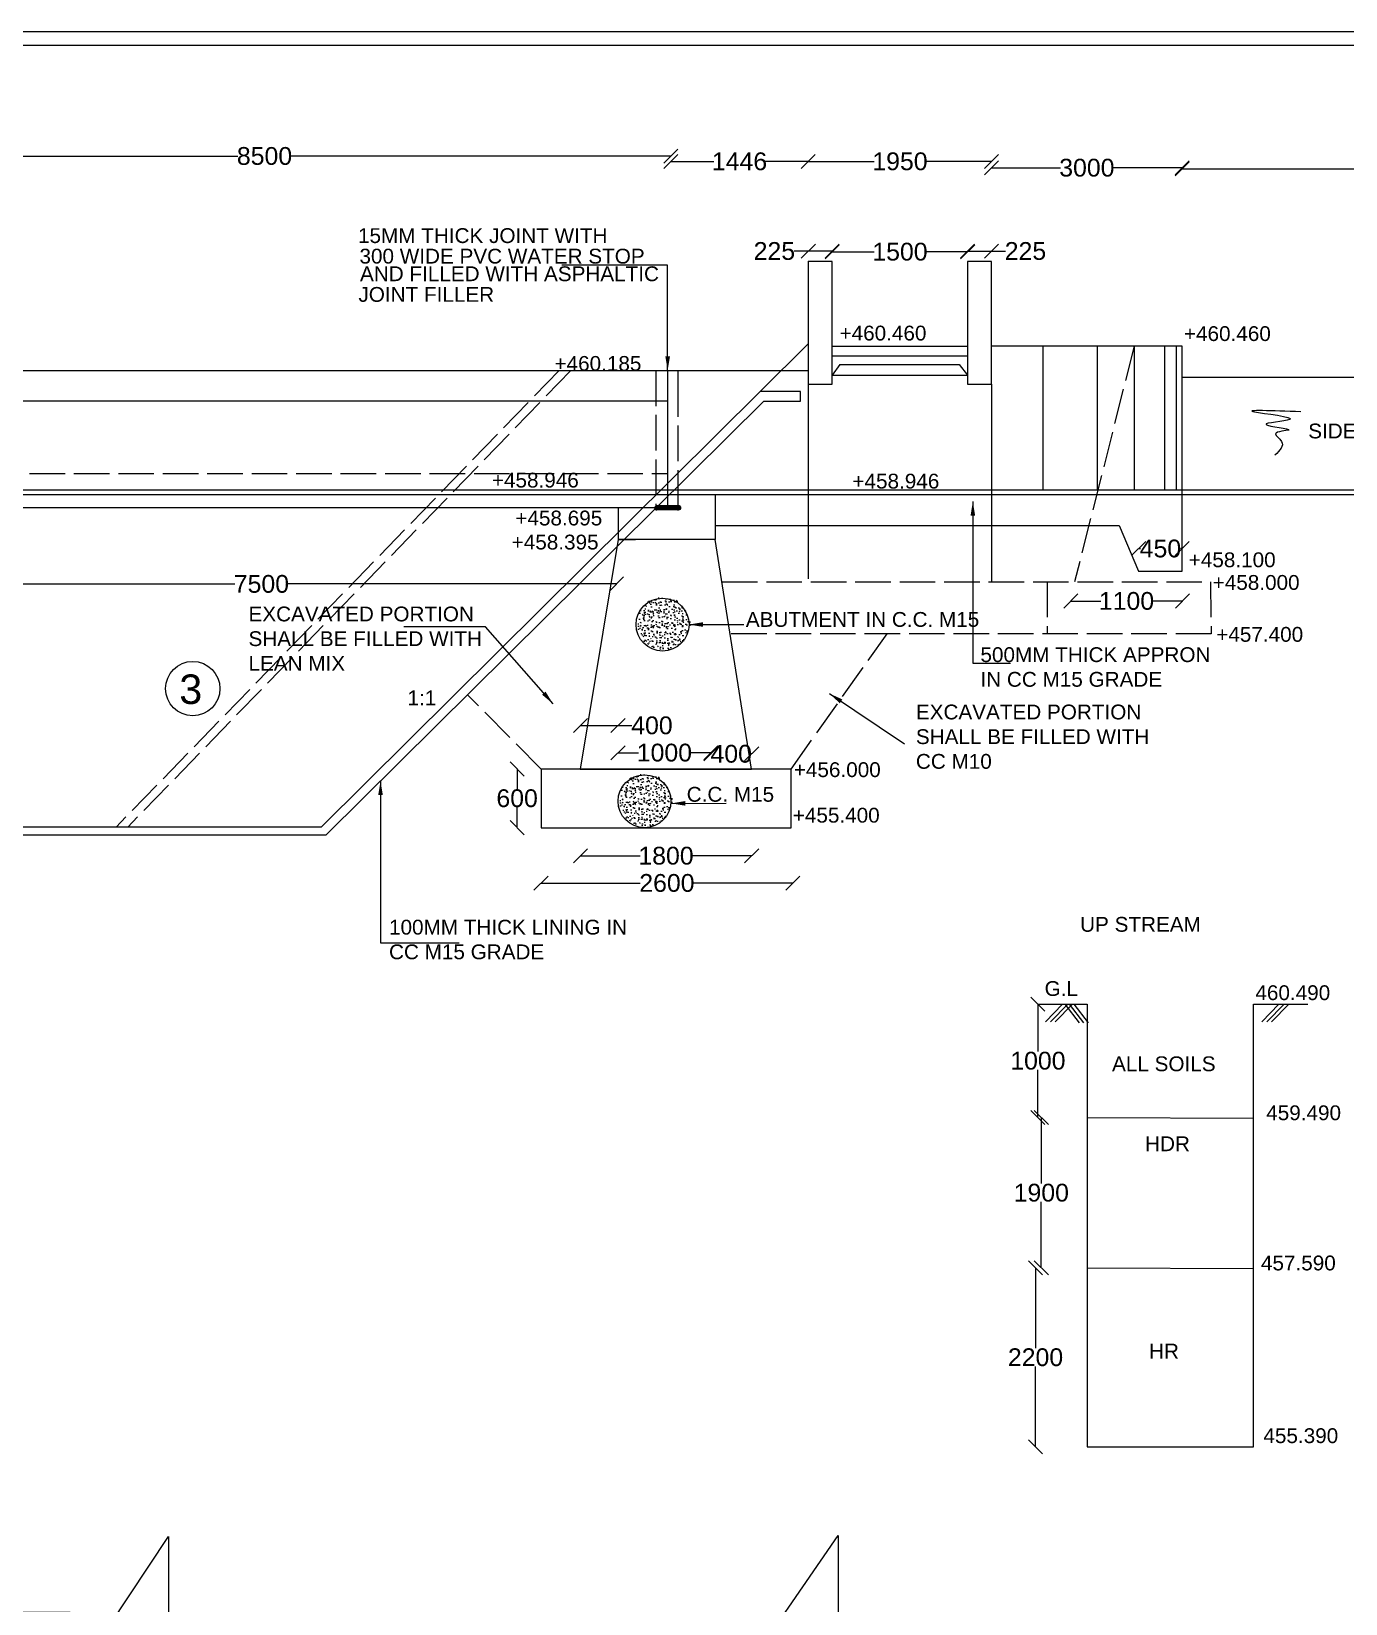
# Model space of a CAD drawing. Header units: millimetres. Extents: x 5124 to 6568637, y 2311 to 91879094.
# Drawn here: x 3499313 to 3508183, y 45950694 to 45961308 of the extents above; entities that cross this region are included whole.
import ezdxf

# ---------------------------------------------------------------- set-up
doc = ezdxf.new("R2010")
doc.units = ezdxf.units.MM
doc.header["$MEASUREMENT"] = 0
doc.linetypes.add('ACAD_ISO02W100', pattern=[15, 12, -3])
for name, color, linetype in [('DIMENSION', 7, 'Continuous'), ('DRAWING', 7, 'Continuous'), ('TEXT', 7, 'Continuous')]:
    doc.layers.add(name, color=color, linetype=linetype)
doc.styles.get("Standard").update_dxf_attribs({"font": 'arial.ttf', "height": 120})
doc.dimstyles.get("Standard").update_dxf_attribs({"dimtxt": 200, "dimasz": 110, "dimexe": 0.18, "dimexo": 0.0625, "dimgap": 0.09, "dimtad": 0, "dimtih": 1, "dimtoh": 1, "dimdec": 0, "dimzin": 0, "dimdsep": 46, "dimtxsty": 'Standard', "dimblk": 'OBLIQUE', "dimcen": 0.09, "dimse1": 1, "dimse2": 1, "dimadec": 0, "dimazin": 0, "dimtfac": 1, "dimtdec": 0, "dimtofl": 0, "dimtmove": 0, "dimatfit": 3, "dimfxl": 1, "dimtolj": 1, "dimtzin": 0, "dimarcsym": 0})
pattern_1 = [(135, (6933377, 1847), (0.08838834764832, 0.08838834764832), [])]

# ---------------------------------------------------------------- blocks, each defined once
blk = doc.blocks.new('_Oblique')
at = {"color": 0, "linetype": 'ByBlock', "lineweight": -2}
blk.add_line((-0.5, -0.5), (0.5, 0.5), dxfattribs=at)
blk = doc.blocks.new('*D50')
at = {"layer": 'Defpoints', "color": 0}
for p in [(3506106, 45954741), (3506439, 45954741), (3506439, 45953975)]:
    blk.add_point(p, dxfattribs=at)
at = {"layer": 'TEXT', "color": 0, "lineweight": -2}
for p, q in [((3506106, 45954741), (3506106, 45954420)), ((3506106, 45953975), (3506106, 45954297))]:
    blk.add_line(p, q, dxfattribs=at)
at = {"layer": 'TEXT', "color": 0, "lineweight": -2, "xscale": 95, "yscale": 95, "zscale": 95}
for p, rotation in [((3506106, 45954741), 90), ((3506106, 45953975), 270)]:
    blk.add_blockref('_Oblique', p, dxfattribs=dict(at, rotation=rotation))
at = {"layer": 'TEXT', "color": 0, "insert": (3506106, 45954358), "char_height": 120, "attachment_point": 5}
blk.add_mtext('\\A1;1000', dxfattribs=at)
blk = doc.blocks.new('*D51')
at = {"layer": 'Defpoints', "color": 0}
for p in [(3506439, 45953975), (3506129, 45952960), (3506439, 45952960)]:
    blk.add_point(p, dxfattribs=at)
at = {"layer": 'TEXT', "color": 0, "lineweight": -2}
for p, q in [((3506129, 45953975), (3506129, 45953529)), ((3506129, 45952960), (3506129, 45953406))]:
    blk.add_line(p, q, dxfattribs=at)
at = {"layer": 'TEXT', "color": 0, "lineweight": -2, "xscale": 95, "yscale": 95, "zscale": 95}
for p, rotation in [((3506129, 45953975), 90), ((3506129, 45952960), 270)]:
    blk.add_blockref('_Oblique', p, dxfattribs=dict(at, rotation=rotation))
at = {"layer": 'TEXT', "color": 0, "insert": (3506129, 45953467), "char_height": 120, "attachment_point": 5}
blk.add_mtext('\\A1;1900', dxfattribs=at)
blk = doc.blocks.new('*D52')
at = {"layer": 'Defpoints', "color": 0}
for p in [(3506439, 45952960), (3506090, 45951752), (3506439, 45951752)]:
    blk.add_point(p, dxfattribs=at)
at = {"layer": 'TEXT', "color": 0, "lineweight": -2}
for p, q in [((3506090, 45952960), (3506090, 45952417)), ((3506090, 45951752), (3506090, 45952295))]:
    blk.add_line(p, q, dxfattribs=at)
at = {"layer": 'TEXT', "color": 0, "lineweight": -2, "xscale": 95, "yscale": 95, "zscale": 95}
for p, rotation in [((3506090, 45952960), 90), ((3506090, 45951752), 270)]:
    blk.add_blockref('_Oblique', p, dxfattribs=dict(at, rotation=rotation))
at = {"layer": 'TEXT', "color": 0, "insert": (3506090, 45952356), "char_height": 120, "attachment_point": 5}
blk.add_mtext('\\A1;2200', dxfattribs=at)
blk = doc.blocks.new('*D83')
at = {"layer": 'Defpoints', "color": 0}
for p in [(3503628, 45960466), (3498144, 45959018), (3503628, 45959018)]:
    blk.add_point(p, dxfattribs=at)
at = {"layer": 'DIMENSION', "color": 0, "lineweight": -2}
for p, q in [((3498144, 45960466), (3500707, 45960466)), ((3503628, 45960466), (3501065, 45960466))]:
    blk.add_line(p, q, dxfattribs=at)
at = {"layer": 'DIMENSION', "color": 0, "lineweight": -2, "xscale": 95, "yscale": 95, "zscale": 95, "rotation": 180}
blk.add_blockref('_Oblique', (3498144, 45960466), dxfattribs=at)
at = {"layer": 'DIMENSION', "color": 0, "lineweight": -2, "xscale": 95, "yscale": 95, "zscale": 95}
blk.add_blockref('_Oblique', (3503628, 45960466), dxfattribs=at)
at = {"layer": 'DIMENSION', "color": 0, "insert": (3500886, 45960466), "char_height": 120, "attachment_point": 5}
blk.add_mtext('\\A1;8500', dxfattribs=at)
blk = doc.blocks.new('*D84')
at = {"layer": 'Defpoints', "color": 0}
for p in [(3502591, 45956328), (3502752, 45956328), (3502752, 45955932)]:
    blk.add_point(p, dxfattribs=at)
at = {"layer": 'DIMENSION', "color": 0, "lineweight": -2}
for p, q in [((3502591, 45956328), (3502591, 45956191)), ((3502591, 45955932), (3502591, 45956068))]:
    blk.add_line(p, q, dxfattribs=at)
at = {"layer": 'DIMENSION', "color": 0, "lineweight": -2, "xscale": 95, "yscale": 95, "zscale": 95}
for p, rotation in [((3502591, 45956328), 90), ((3502591, 45955932), 270)]:
    blk.add_blockref('_Oblique', p, dxfattribs=dict(at, rotation=rotation))
at = {"layer": 'DIMENSION', "color": 0, "insert": (3502591, 45956130), "char_height": 120, "attachment_point": 5}
blk.add_mtext('\\A1;600', dxfattribs=at)
blk = doc.blocks.new('*D85')
at = {"layer": 'Defpoints', "color": 0}
for p in [(3503272, 45956622), (3503018, 45956328), (3503272, 45956328)]:
    blk.add_point(p, dxfattribs=at)
at = {"layer": 'DIMENSION', "color": 0, "lineweight": -2}
for p, q in [((3503018, 45956622), (3503272, 45956622)), ((3503272, 45956622), (3503366, 45956622))]:
    blk.add_line(p, q, dxfattribs=at)
at = {"layer": 'DIMENSION', "color": 0, "lineweight": -2, "xscale": 95, "yscale": 95, "zscale": 95, "rotation": 180}
blk.add_blockref('_Oblique', (3503018, 45956622), dxfattribs=at)
at = {"layer": 'DIMENSION', "color": 0, "lineweight": -2, "xscale": 95, "yscale": 95, "zscale": 95}
blk.add_blockref('_Oblique', (3503272, 45956622), dxfattribs=at)
at = {"layer": 'DIMENSION', "color": 0, "insert": (3503501, 45956622), "char_height": 120, "attachment_point": 5}
blk.add_mtext('\\A1;400', dxfattribs=at)
blk = doc.blocks.new('*D86')
at = {"layer": 'Defpoints', "color": 0}
for p in [(3503898, 45956438), (3503272, 45956328), (3503898, 45956328)]:
    blk.add_point(p, dxfattribs=at)
at = {"layer": 'DIMENSION', "color": 0, "lineweight": -2}
for p, q in [((3503272, 45956438), (3503411, 45956438)), ((3503898, 45956438), (3503758, 45956438))]:
    blk.add_line(p, q, dxfattribs=at)
at = {"layer": 'DIMENSION', "color": 0, "lineweight": -2, "xscale": 95, "yscale": 95, "zscale": 95, "rotation": 180}
blk.add_blockref('_Oblique', (3503272, 45956438), dxfattribs=at)
at = {"layer": 'DIMENSION', "color": 0, "lineweight": -2, "xscale": 95, "yscale": 95, "zscale": 95}
blk.add_blockref('_Oblique', (3503898, 45956438), dxfattribs=at)
at = {"layer": 'DIMENSION', "color": 0, "insert": (3503585, 45956438), "char_height": 120, "attachment_point": 5}
blk.add_mtext('\\A1;1000', dxfattribs=at)
blk = doc.blocks.new('*D87')
at = {"layer": 'Defpoints', "color": 0}
for p in [(3504174, 45956430), (3503898, 45956328), (3504174, 45956328)]:
    blk.add_point(p, dxfattribs=at)
at = {"layer": 'DIMENSION', "color": 0, "lineweight": -2}
for p, q in [((3503898, 45956430), (3503901, 45956430)), ((3504174, 45956430), (3504171, 45956430))]:
    blk.add_line(p, q, dxfattribs=at)
at = {"layer": 'DIMENSION', "color": 0, "lineweight": -2, "xscale": 95, "yscale": 95, "zscale": 95, "rotation": 180}
blk.add_blockref('_Oblique', (3503898, 45956430), dxfattribs=at)
at = {"layer": 'DIMENSION', "color": 0, "lineweight": -2, "xscale": 95, "yscale": 95, "zscale": 95}
blk.add_blockref('_Oblique', (3504174, 45956430), dxfattribs=at)
at = {"layer": 'DIMENSION', "color": 0, "insert": (3504036, 45956430), "char_height": 120, "attachment_point": 5}
blk.add_mtext('\\A1;400', dxfattribs=at)
blk = doc.blocks.new('*D88')
at = {"layer": 'Defpoints', "color": 0}
for p in [(3503018, 45956328), (3504174, 45956328), (3504174, 45955742)]:
    blk.add_point(p, dxfattribs=at)
at = {"layer": 'DIMENSION', "color": 0, "lineweight": -2}
for p, q in [((3503018, 45955742), (3503422, 45955742)), ((3504174, 45955742), (3503769, 45955742))]:
    blk.add_line(p, q, dxfattribs=at)
at = {"layer": 'DIMENSION', "color": 0, "lineweight": -2, "xscale": 95, "yscale": 95, "zscale": 95, "rotation": 180}
blk.add_blockref('_Oblique', (3503018, 45955742), dxfattribs=at)
at = {"layer": 'DIMENSION', "color": 0, "lineweight": -2, "xscale": 95, "yscale": 95, "zscale": 95}
blk.add_blockref('_Oblique', (3504174, 45955742), dxfattribs=at)
at = {"layer": 'DIMENSION', "color": 0, "insert": (3503596, 45955742), "char_height": 120, "attachment_point": 5}
blk.add_mtext('\\A1;1800', dxfattribs=at)
blk = doc.blocks.new('*D89')
at = {"layer": 'Defpoints', "color": 0}
for p in [(3502752, 45955932), (3504452, 45955966), (3504452, 45955558)]:
    blk.add_point(p, dxfattribs=at)
at = {"layer": 'DIMENSION', "color": 0, "lineweight": -2}
for p, q in [((3502752, 45955558), (3503422, 45955558)), ((3504452, 45955558), (3503782, 45955558))]:
    blk.add_line(p, q, dxfattribs=at)
at = {"layer": 'DIMENSION', "color": 0, "lineweight": -2, "xscale": 95, "yscale": 95, "zscale": 95, "rotation": 180}
blk.add_blockref('_Oblique', (3502752, 45955558), dxfattribs=at)
at = {"layer": 'DIMENSION', "color": 0, "lineweight": -2, "xscale": 95, "yscale": 95, "zscale": 95}
blk.add_blockref('_Oblique', (3504452, 45955558), dxfattribs=at)
at = {"layer": 'DIMENSION', "color": 0, "insert": (3503602, 45955558), "char_height": 120, "attachment_point": 5}
blk.add_mtext('\\A1;2600', dxfattribs=at)
blk = doc.blocks.new('*D90')
at = {"layer": 'Defpoints', "color": 0}
for p in [(3503628, 45960466), (3504556, 45960430), (3504556, 45959754)]:
    blk.add_point(p, dxfattribs=at)
at = {"layer": 'DIMENSION', "color": 0, "lineweight": -2}
for p, q in [((3503628, 45960430), (3503919, 45960430)), ((3504556, 45960430), (3504266, 45960430))]:
    blk.add_line(p, q, dxfattribs=at)
at = {"layer": 'DIMENSION', "color": 0, "lineweight": -2, "xscale": 95, "yscale": 95, "zscale": 95, "rotation": 180}
blk.add_blockref('_Oblique', (3503628, 45960430), dxfattribs=at)
at = {"layer": 'DIMENSION', "color": 0, "lineweight": -2, "xscale": 95, "yscale": 95, "zscale": 95}
blk.add_blockref('_Oblique', (3504556, 45960430), dxfattribs=at)
at = {"layer": 'DIMENSION', "color": 0, "insert": (3504092, 45960430), "char_height": 120, "attachment_point": 5}
blk.add_mtext('\\A1;1446', dxfattribs=at)
blk = doc.blocks.new('*D91')
at = {"layer": 'Defpoints', "color": 0}
for p in [(3504556.5, 45959824.5), (3504556.5, 45959753.5), (3504718, 45959753.5)]:
    blk.add_point(p, dxfattribs=at)
at = {"layer": 'DIMENSION', "color": 0, "lineweight": -2}
for p, q in [((3504556.5, 45959824.5), (3504461.5, 45959824.5)), ((3504718, 45959824.5), (3504556.5, 45959824.5))]:
    blk.add_line(p, q, dxfattribs=at)
at = {"layer": 'DIMENSION', "color": 0, "lineweight": -2, "xscale": 95, "yscale": 95, "zscale": 95, "rotation": 180}
blk.add_blockref('_Oblique', (3504556.5, 45959824.5), dxfattribs=at)
at = {"layer": 'DIMENSION', "color": 0, "lineweight": -2, "xscale": 95, "yscale": 95, "zscale": 95}
blk.add_blockref('_Oblique', (3504718, 45959824.5), dxfattribs=at)
at = {"layer": 'DIMENSION', "color": 0, "insert": (3504327.3718, 45959824.5), "char_height": 120, "attachment_point": 5}
blk.add_mtext('\\A1;225', dxfattribs=at)
blk = doc.blocks.new('*D92')
at = {"layer": 'Defpoints', "color": 0}
for p in [(3504556, 45960430), (3505793, 45960430), (3505793, 45959754)]:
    blk.add_point(p, dxfattribs=at)
at = {"layer": 'DIMENSION', "color": 0, "lineweight": -2}
for p, q in [((3504556, 45960430), (3505001, 45960430)), ((3505793, 45960430), (3505348, 45960430))]:
    blk.add_line(p, q, dxfattribs=at)
at = {"layer": 'DIMENSION', "color": 0, "lineweight": -2, "xscale": 95, "yscale": 95, "zscale": 95, "rotation": 180}
blk.add_blockref('_Oblique', (3504556, 45960430), dxfattribs=at)
at = {"layer": 'DIMENSION', "color": 0, "lineweight": -2, "xscale": 95, "yscale": 95, "zscale": 95}
blk.add_blockref('_Oblique', (3505793, 45960430), dxfattribs=at)
at = {"layer": 'DIMENSION', "color": 0, "insert": (3505175, 45960430), "char_height": 120, "attachment_point": 5}
blk.add_mtext('\\A1;1950', dxfattribs=at)
blk = doc.blocks.new('*D93')
at = {"layer": 'Defpoints', "color": 0}
for p in [(3504718, 45959754), (3505632, 45959820), (3505632, 45959754)]:
    blk.add_point(p, dxfattribs=at)
at = {"layer": 'DIMENSION', "color": 0, "lineweight": -2}
for p, q in [((3504718, 45959820), (3505001, 45959820)), ((3505632, 45959820), (3505348, 45959820))]:
    blk.add_line(p, q, dxfattribs=at)
at = {"layer": 'DIMENSION', "color": 0, "lineweight": -2, "xscale": 95, "yscale": 95, "zscale": 95, "rotation": 180}
blk.add_blockref('_Oblique', (3504718, 45959820), dxfattribs=at)
at = {"layer": 'DIMENSION', "color": 0, "lineweight": -2, "xscale": 95, "yscale": 95, "zscale": 95}
blk.add_blockref('_Oblique', (3505632, 45959820), dxfattribs=at)
at = {"layer": 'DIMENSION', "color": 0, "insert": (3505175, 45959820), "char_height": 120, "attachment_point": 5}
blk.add_mtext('\\A1;1500', dxfattribs=at)
blk = doc.blocks.new('*D94')
at = {"layer": 'Defpoints', "color": 0}
for p in [(3505631.5, 45959753.5), (3505793, 45959824.5), (3505793, 45959753.5)]:
    blk.add_point(p, dxfattribs=at)
at = {"layer": 'DIMENSION', "color": 0, "lineweight": -2}
for p, q in [((3505631.5, 45959824.5), (3505793, 45959824.5)), ((3505793, 45959824.5), (3505888, 45959824.5))]:
    blk.add_line(p, q, dxfattribs=at)
at = {"layer": 'DIMENSION', "color": 0, "lineweight": -2, "xscale": 95, "yscale": 95, "zscale": 95, "rotation": 180}
blk.add_blockref('_Oblique', (3505631.5, 45959824.5), dxfattribs=at)
at = {"layer": 'DIMENSION', "color": 0, "lineweight": -2, "xscale": 95, "yscale": 95, "zscale": 95}
blk.add_blockref('_Oblique', (3505793, 45959824.5), dxfattribs=at)
at = {"layer": 'DIMENSION', "color": 0, "insert": (3506022.1282, 45959824.5), "char_height": 120, "attachment_point": 5}
blk.add_mtext('\\A1;225', dxfattribs=at)
blk = doc.blocks.new('*D95')
at = {"layer": 'Defpoints', "color": 0}
for p in [(3505793, 45960430.5), (3507080, 45960387), (3507080, 45959183)]:
    blk.add_point(p, dxfattribs=at)
at = {"layer": 'DIMENSION', "color": 0, "lineweight": -2}
for p, q in [((3505793, 45960387), (3506257.47412, 45960387)), ((3507080, 45960387), (3506615.52588, 45960387))]:
    blk.add_line(p, q, dxfattribs=at)
at = {"layer": 'DIMENSION', "color": 0, "lineweight": -2, "xscale": 95, "yscale": 95, "zscale": 95, "rotation": 180}
blk.add_blockref('_Oblique', (3505793, 45960387), dxfattribs=at)
at = {"layer": 'DIMENSION', "color": 0, "lineweight": -2, "xscale": 95, "yscale": 95, "zscale": 95}
blk.add_blockref('_Oblique', (3507080, 45960387), dxfattribs=at)
at = {"layer": 'DIMENSION', "color": 0, "insert": (3506436.5, 45960387), "char_height": 120, "attachment_point": 5}
blk.add_mtext('\\A1;3000', dxfattribs=at)
blk = doc.blocks.new('*D96')
at = {"layer": 'Defpoints', "color": 0}
for p in [(3507080, 45957816), (3506786, 45957664), (3507080, 45957664)]:
    blk.add_point(p, dxfattribs=at)
at = {"layer": 'DIMENSION', "color": 0, "lineweight": -2}
for p, q in [((3506786, 45957816), (3506798, 45957816)), ((3507080, 45957816), (3507068, 45957816))]:
    blk.add_line(p, q, dxfattribs=at)
at = {"layer": 'DIMENSION', "color": 0, "lineweight": -2, "xscale": 95, "yscale": 95, "zscale": 95, "rotation": 180}
blk.add_blockref('_Oblique', (3506786, 45957816), dxfattribs=at)
at = {"layer": 'DIMENSION', "color": 0, "lineweight": -2, "xscale": 95, "yscale": 95, "zscale": 95}
blk.add_blockref('_Oblique', (3507080, 45957816), dxfattribs=at)
at = {"layer": 'DIMENSION', "color": 0, "insert": (3506933, 45957816), "char_height": 120, "attachment_point": 5}
blk.add_mtext('\\A1;450', dxfattribs=at)
blk = doc.blocks.new('*D97')
at = {"layer": 'Defpoints', "color": 0}
for p in [(3506328, 45957592), (3507082, 45957592), (3507082, 45957462)]:
    blk.add_point(p, dxfattribs=at)
at = {"layer": 'DIMENSION', "color": 0, "lineweight": -2}
for p, q in [((3506328, 45957462), (3506531, 45957462)), ((3507082, 45957462), (3506878, 45957462))]:
    blk.add_line(p, q, dxfattribs=at)
at = {"layer": 'DIMENSION', "color": 0, "lineweight": -2, "xscale": 95, "yscale": 95, "zscale": 95, "rotation": 180}
blk.add_blockref('_Oblique', (3506328, 45957462), dxfattribs=at)
at = {"layer": 'DIMENSION', "color": 0, "lineweight": -2, "xscale": 95, "yscale": 95, "zscale": 95}
blk.add_blockref('_Oblique', (3507082, 45957462), dxfattribs=at)
at = {"layer": 'DIMENSION', "color": 0, "insert": (3506704, 45957462), "char_height": 120, "attachment_point": 5}
blk.add_mtext('\\A1;1100', dxfattribs=at)
blk = doc.blocks.new('*D100')
at = {"layer": 'Defpoints', "color": 0}
for p in [(3507080, 45960387), (3513506, 45960380), (3513506, 45960366)]:
    blk.add_point(p, dxfattribs=at)
at = {"layer": 'DIMENSION', "color": 0, "lineweight": -2}
for p, q in [((3507080, 45960380), (3510073, 45960380)), ((3513506, 45960380), (3510513, 45960380))]:
    blk.add_line(p, q, dxfattribs=at)
at = {"layer": 'DIMENSION', "color": 0, "lineweight": -2, "xscale": 95, "yscale": 95, "zscale": 95, "rotation": 180}
blk.add_blockref('_Oblique', (3507080, 45960380), dxfattribs=at)
at = {"layer": 'DIMENSION', "color": 0, "lineweight": -2, "xscale": 95, "yscale": 95, "zscale": 95}
blk.add_blockref('_Oblique', (3513506, 45960380), dxfattribs=at)
at = {"layer": 'DIMENSION', "color": 0, "insert": (3510293, 45960380), "char_height": 120, "attachment_point": 5}
blk.add_mtext('\\A1;10000', dxfattribs=at)
blk = doc.blocks.new('*D101')
at = {"layer": 'Defpoints', "color": 0}
for p in [(3498467, 45957598), (3503262, 45957600), (3503262, 45957577)]:
    blk.add_point(p, dxfattribs=at)
at = {"layer": 'DIMENSION', "color": 0, "lineweight": -2}
for p, q in [((3498467, 45957577), (3500686, 45957577)), ((3503262, 45957577), (3501043, 45957577))]:
    blk.add_line(p, q, dxfattribs=at)
at = {"layer": 'DIMENSION', "color": 0, "lineweight": -2, "xscale": 95, "yscale": 95, "zscale": 95, "rotation": 180}
blk.add_blockref('_Oblique', (3498467, 45957577), dxfattribs=at)
at = {"layer": 'DIMENSION', "color": 0, "lineweight": -2, "xscale": 95, "yscale": 95, "zscale": 95}
blk.add_blockref('_Oblique', (3503262, 45957577), dxfattribs=at)
at = {"layer": 'DIMENSION', "color": 0, "insert": (3500865, 45957577), "char_height": 120, "attachment_point": 5}
blk.add_mtext('\\A1;7500', dxfattribs=at)

msp = doc.modelspace()

# ---------------------------------------------------------------- hatches: boundary and pattern name
at = {"layer": 'DRAWING'}
h = msp.add_hatch(dxfattribs=at)
h.set_pattern_fill('ANSI31', color=256, style=0)
h.set_pattern_definition(pattern_1)
h.paths.add_polyline_path([(3503543, 45958103.6), (3503543, 45958104.3), (3503598.5, 45958104.3), (3503598.5, 45958079), (3503543, 45958079), (3503543, 45958079.1, 0.2435486), (3503549.3, 45958091.4, 0.2435486)])
h.paths.add_polyline_path([(3503598.5, 45958104.3), (3503619, 45958104.3), (3503619, 45958079), (3503598.5, 45958079)])
h.paths.add_polyline_path([(3503619, 45958104.3), (3503671.1, 45958104.3, 0.2604455), (3503664, 45958091.5, 0.2518273), (3503670.7, 45958079), (3503619, 45958079)])
h.paths.add_polyline_path([(3503671.1, 45958104.3, -0.5867405), (3503694, 45958091.5, -0.5976645), (3503670.7, 45958079), (3503671.1, 45958079)])
h.paths.add_polyline_path([(3503543, 45958103.6), (3503543, 45958079.1, -0.6083007), (3503519.4, 45958091.4, -0.6083007)])
h = msp.add_hatch(dxfattribs=at)
h.set_pattern_fill('ANSI31', color=256, style=0)
h.set_pattern_definition(pattern_1)
h.paths.add_polyline_path([(3503664, 45958091.5, -0.2604455), (3503671.1, 45958104.3), (3503671.1, 45958079), (3503670.7, 45958079, -0.2518273)])
h.paths.add_polyline_path([(3503543, 45958103.6, -0.2435486), (3503549.3, 45958091.4, -0.2435486), (3503543, 45958079.1)])
h = msp.add_hatch(dxfattribs=at)
h.set_pattern_fill('AR-CONC,_O', color=256, scale=10)
h.set_pattern_definition([(130, (6933757.22, 1950.685), (-71.72601826, -6.2752135), [7.5, -82.5]), (185, (6933757.22, 1950.685), (13.87513336, 75.21921337), [6, -66]), (79.5486, (6933751.244, 1950.16), (-57.85093817, 68.94395421), [6.374019, -70.1142112]), (133.8158, (6933757.22, 1970.685), (-106.72410486, -16.55190143), [11.25, -123.75]), (83.3644, (6933748.33, 1969.31), (-93.46627055, 97.4117871), [9.5610288, -105.1713]), (188.8158, (6933757.22, 1970.69), (-93.46619451, 97.4118601), [9, -99]), (159, (6933747.22, 1965.685), (-59.69070521, -40.26188907), [7.5, -82.5]), (214, (6933747.22, 1965.685), (-24.33153319, 72.5150045), [6, -66]), (108.5486, (6933742.25, 1962.33), (-84.02226286, 32.25304967), [6.374019, -70.1142112]), (142.5, (6933757.221, 1950.685), (-1.215985532, 33.289385383), [0, -65.2, 0, -67, 0, -66.25]), (172.5, (6933757.22, 1950.685), (-26.306953744, 39.441171188), [0, -38.2, 0, -63.7, 0, -25.25]), (212.5, (6933779.521, 1950.685), (-53.382243617, -2.255487173), [0, -25, 0, -78, 0, -103.5]), (222.5, (6933789.52, 1950.685), (-58.318616934, 10.010498233), [0, -32.5, 0, -51.8, 0, -73.5])])
h.paths.add_polyline_path([(3503758.2, 45957312.2, -1), (3503401.2, 45957312.2, -1)])
h = msp.add_hatch(dxfattribs=at)
h.set_pattern_fill('AR-CONC,_O', color=256, scale=10)
h.set_pattern_definition([(130, (6933635.72, 757.685), (-71.72601826, -6.2752135), [7.5, -82.5]), (185, (6933635.72, 757.685), (13.87513336, 75.21921337), [6, -66]), (79.5486, (6933629.744, 757.16), (-57.85093817, 68.94395421), [6.374019, -70.1142112]), (133.8158, (6933635.72, 777.685), (-106.72410486, -16.55190143), [11.25, -123.75]), (83.3644, (6933626.83, 776.31), (-93.46627055, 97.4117871), [9.5610288, -105.1713]), (188.8158, (6933635.72, 777.69), (-93.46619451, 97.4118601), [9, -99]), (159, (6933625.72, 772.685), (-59.69070521, -40.26188907), [7.5, -82.5]), (214, (6933625.72, 772.685), (-24.33153319, 72.5150045), [6, -66]), (108.5486, (6933620.75, 769.33), (-84.02226286, 32.25304967), [6.374019, -70.1142112]), (142.5, (6933635.721, 757.685), (-1.215985532, 33.289385383), [0, -65.2, 0, -67, 0, -66.25]), (172.5, (6933635.72, 757.685), (-26.306953744, 39.441171188), [0, -38.2, 0, -63.7, 0, -25.25]), (212.5, (6933658.021, 757.685), (-53.382243617, -2.255487173), [0, -25, 0, -78, 0, -103.5]), (222.5, (6933668.02, 757.685), (-58.318616934, 10.010498233), [0, -32.5, 0, -51.8, 0, -73.5])])
h.paths.add_polyline_path([(3503636.7, 45956119.2, -1), (3503279.7, 45956119.2, -1)])

# ---------------------------------------------------------------- linework, layer by layer
at = {"layer": 'DIMENSION'}
msp.add_circle((3500401.9, 45956870.9), 183.4, dxfattribs=at)
at = {"layer": 'DRAWING'}
for points in [[(3473293, 45961307.5), (3526245, 45961307.5), (3526245, 45929697), (3473293, 45929697)], [(3473386.1, 45961214.4), (3526151.9, 45961214.4), (3526151.9, 45929790.1), (3473386.1, 45929790.1)], [(3504556.5, 45958925.5), (3504718, 45958925.5), (3504718, 45959753.5), (3504556.5, 45959753.5)], [(3505631.5, 45958925.5), (3505793, 45958925.5), (3505793, 45959753.5), (3505631.5, 45959753.5)], [(3503671.1, 45958104.3), (3503543, 45958104.3), (3503543, 45958079), (3503671.1, 45958079)], [(3503928, 45957878.5), (3503273, 45957878.5), (3503017.5, 45956327.5), (3504174, 45956327.5)], [(3504440, 45956327.5), (3502752.5, 45956327.5), (3502752.5, 45955931.5), (3504440, 45955931.5)]]:
    msp.add_lwpolyline(points, close=True, dxfattribs=at)
for points in [[(3504556.5, 45959755.5), (3504556.5, 45957611.5)], [(3504230.5, 45958877.5), (3504556.5, 45959199.4)], [(3504556.5, 45957972.5), (3506655.5, 45957972.5), (3506786, 45957664.5), (3507080, 45957664.5), (3507080, 45959183), (3505793, 45959183)], [(3504718, 45959183), (3505631.5, 45959183)], [(3504718, 45959117), (3505631.5, 45959117)], [(3506140, 45959183), (3506140, 45958213)], [(3506505, 45959183), (3506505, 45958213)], [(3506756, 45959183), (3506756, 45958213)], [(3506960.5, 45959183), (3506960.5, 45958213)], [(3507039.5, 45959183), (3507039.5, 45958213)], [(3495400, 45959018.5), (3504558.5, 45959018.5)], [(3504769.5, 45959058.5), (3504718, 45958986)], [(3504769.5, 45959058.5), (3505573.5, 45959058.5)], [(3505573.5, 45959058.5), (3505631.5, 45958986)], [(3504718, 45958986), (3505631.5, 45958986)], [(3505793, 45958925.5), (3505793, 45957592.5)], [(3507080, 45958972.5), (3514708, 45958972.5)], [(3495400, 45958812.5), (3503610.5, 45958812.5)], [(3495401, 45955883.5), (3501302.5, 45955883.5), (3504256, 45958810.5), (3504504, 45958810.5), (3504504, 45958877.5), (3504230.5, 45958877.5), (3501269.5, 45955936), (3495400.5, 45955936)], [(3495400, 45958213), (3513505, 45958213)], [(3495400, 45958182), (3513505, 45958182)], [(3503928, 45958182), (3503928, 45957878.5), (3503378, 45957878.5), (3503273, 45957878.5)], [(3495400, 45958092.5), (3503610.5, 45958092.5)], [(3503273, 45958092.5), (3503273, 45957878.5), (3503389, 45957878.5)], [(3503928, 45957972.5), (3504556.5, 45957972.5)], [(3495402, 45950634.5), (3499574.5, 45950634.5), (3499574.5, 45950144.5), (3500237, 45951147), (3500237, 45950616.5), (3504066.5, 45950616.5), (3504066.5, 45950150), (3504758, 45951153.5), (3504758, 45950602), (3509020.5, 45950602), (3509020.5, 45950191), (3509858, 45951165), (3509858, 45950635.5), (3516045.5, 45950635.5), (3516043, 45936586.5)]]:
    msp.add_lwpolyline(points, dxfattribs=at)
at = {"layer": 'DRAWING', "linetype": 'ACAD_ISO02W100', "ltscale": 20}
for points in [[(3506756, 45959183), (3506354, 45957592.5)], [(3502875.5, 45959018.5), (3499885, 45955936)], [(3502954, 45959018.5), (3499963.5, 45955936)], [(3503527.6, 45959018.5), (3503526.8, 45958104.3)], [(3503679, 45958106.5), (3503679, 45958870), (3503678, 45959018.5)], [(3495400, 45958322), (3503610.5, 45958322)], [(3503973.4, 45957592.5), (3507270, 45957592.5), (3507276, 45957241), (3504029.1, 45957241)], [(3506169.5, 45957592.5), (3506169.5, 45957241)], [(3504440, 45956327.5), (3505088.5, 45957241)], [(3502752.5, 45956327.5), (3502256, 45956828.5)]]:
    msp.add_lwpolyline(points, dxfattribs=at)
at = {"layer": 'DRAWING', "const_width": 10}
msp.add_lwpolyline([(3503607.1, 45958079), (3503607.1, 45959018.5)], dxfattribs=at)
at = {"layer": 'DRAWING'}
for centre, radius in [((3503679, 45958091.5), 15), ((3503572.6, 45957303), 178.5), ((3503451.1, 45956110), 178.5)]:
    msp.add_circle(centre, radius, dxfattribs=at)
msp.add_spline([(3507881.1, 45958739.5), (3507567.1, 45958739.5), (3507804.6, 45958687), (3507645.6, 45958653), (3507798.6, 45958616.5), (3507710.1, 45958590.5), (3507750.6, 45958540), (3507706.1, 45958447.5)], degree=3, dxfattribs=at)
at = {"layer": 'TEXT'}
for points in [[(3506106, 45954741.2), (3506439.5, 45954741.2), (3506439.5, 45951752.2), (3507561, 45951752.2), (3507561, 45954741.2), (3507928.5, 45954741.2)], [(3506272.7, 45954741.2), (3506157, 45954620.2)], [(3506307.5, 45954741.2), (3506191.7, 45954620.2)], [(3506338.5, 45954741.2), (3506222.7, 45954620.2)], [(3506287, 45954741.2), (3506383.5, 45954613.2)], [(3506317.5, 45954741.2), (3506414, 45954613.2)], [(3506349.5, 45954741.2), (3506446, 45954613.2)], [(3507733.2, 45954741.2), (3507617.5, 45954620.2)], [(3507768, 45954741.2), (3507652.2, 45954620.2)], [(3507799, 45954741.2), (3507683.2, 45954620.2)], [(3506439.5, 45953975.2), (3507561, 45953971.2)], [(3506439.5, 45952959.7), (3507561, 45952955.7)]]:
    msp.add_lwpolyline(points, dxfattribs=at)

# ---------------------------------------------------------------- texts
at = {"layer": 'DRAWING', "char_height": 100}
for s, insert, width, attachment_point in [('JOINT FILLER', (3501520, 45959582), 955.958, 1), ('C.C. M15  ', (3504325.5, 45956207), 606.293, 3)]:
    msp.add_mtext(s, dxfattribs=dict(at, insert=insert, width=width, attachment_point=attachment_point))
at = {"layer": 'TEXT'}
for s, height, p in [('15MM THICK JOINT WITH ', 100, (3501517, 45959879.1)), ('300 WIDE PVC WATER STOP', 100, (3501526.9, 45959740.5)), ('AND FILLED WITH ASPHALTIC ', 100, (3501530.5, 45959621.5)), ('+460.460', 100, (3504767.2, 45959221)), ('+460.460', 100, (3507091.7, 45959217.5)), ('+460.185', 100, (3502843.3, 45959016)), ('SIDE SLOPE 1.5:1', 100, (3507930.7, 45958560.1)), ('+458.946', 100, (3502420.7, 45958228.4)), ('+458.946', 100, (3504854.2, 45958221.5)), ('+458.695', 100, (3502579, 45957972.4)), ('+458.395', 100, (3502554.2, 45957810)), ('+458.100', 100, (3507124.2, 45957690.5)), ('+458.000', 100, (3507285.7, 45957537.5)), ('ABUTMENT IN C.C. M15  ', 100, (3504134.8, 45957287.7)), ('+457.400', 100, (3507310, 45957187)), ('3', 199, (3500310.8, 45956767.1)), ('1:1', 100, (3501851, 45956758.5)), ('+456.000', 100, (3504458.7, 45956273.5)), ('+455.400', 100, (3504451.7, 45955966)), ('UP STREAM', 100, (3506391, 45955229.2)), ('G.L', 100, (3506151.3, 45954795.8)), ('460.490', 100, (3507574, 45954767.7)), ('ALL SOILS', 100, (3506606.5, 45954287.7)), ('459.490', 100, (3507647.1, 45953957)), ('HDR', 100, (3506829.6, 45953747.7)), ('457.590', 100, (3507611.6, 45952943)), ('HR', 100, (3506856.2, 45952348)), ('455.390', 100, (3507628.1, 45951777))]:
    msp.add_text(s, height=height, dxfattribs=at).set_placement(p)
at = {"layer": 'TEXT', "char_height": 100, "width": 1654.139, "attachment_point": 1}
for s, insert in [('EXCAVATED PORTION SHALL BE FILLED WITH LEAN MIX', (3500777.9, 45957424.7)), ('500MM THICK APPRON IN CC M15 GRADE', (3505718.3, 45957150)), ('EXCAVATED PORTION SHALL BE FILLED WITH CC M10', (3505282.5, 45956762.9)), ('100MM THICK LINING IN CC M15 GRADE', (3501726.4, 45955310.2))]:
    msp.add_mtext(s, dxfattribs=dict(at, insert=insert))

# ---------------------------------------------------------------- dimensions: what is measured, and where the dimension line sits
at = {"layer": 'DIMENSION'}
for base, p1, p2, text, picture, middle in [((3503628.5, 45960466.5), (3498143.5, 45959018.5), (3503628.5, 45959018.5), '8500', '*D83', (3500886, 45960466.5)), ((3504556.5, 45960429.5), (3503628.5, 45960466.5), (3504556.5, 45959753.5), '1446', '*D90', (3504092.5, 45960429.5)), ((3505793, 45960430.5), (3504556.5, 45960429.5), (3505793, 45959753.5), '1950', '*D92', (3505174.8, 45960430.5)), ((3507080, 45960387), (3505793, 45960430.5), (3507080, 45959183), '3000', '*D95', (3506436.5, 45960387)), ((3513506.5, 45960380), (3507080, 45960387), (3513506.5, 45960365.5), '10000', '*D100', (3510293.2, 45960380)), ((3504556.5, 45959824.5), (3504718, 45959753.5), (3504556.5, 45959753.5), '225', '*D91', (3504327.4, 45959824.5)), ((3505631.5, 45959820.5), (3504718, 45959753.5), (3505631.5, 45959753.5), '1500', '*D93', (3505174.8, 45959820.5)), ((3505793, 45959824.5), (3505631.5, 45959753.5), (3505793, 45959753.5), '225', '*D94', (3506022.1, 45959824.5)), ((3507080, 45957815.5), (3506786, 45957664.5), (3507080, 45957664.5), '450', '*D96', (3506933, 45957815.5)), ((3503262, 45957577), (3498467.2, 45957598.3), (3503262, 45957599.5), '7500', '*D101', (3500864.6, 45957577)), ((3507081.5, 45957461.5), (3506327.5, 45957592.5), (3507081.5, 45957592.5), '1100', '*D97', (3506704.5, 45957461.5)), ((3503271.5, 45956622), (3503017.5, 45956327.5), (3503271.5, 45956327.5), '400', '*D85', (3503501.4, 45956622)), ((3503898, 45956438.5), (3503271.5, 45956327.5), (3503898, 45956327.5), '1000', '*D86', (3503584.8, 45956438.5)), ((3504174, 45956430), (3503898, 45956327.5), (3504174, 45956327.5), '400', '*D87', (3504036, 45956430)), ((3504174, 45955741.5), (3503017.5, 45956327.5), (3504174, 45956327.5), '1800', '*D88', (3503595.8, 45955741.5)), ((3504451.7, 45955558), (3502752.5, 45955931.5), (3504451.7, 45955966), '2600', '*D89', (3503602.1, 45955558))]:
    dim = msp.add_linear_dim(base=base, p1=p1, p2=p2, text=text, dimstyle='Standard', override={"dimasz": 95, "dimarcsym": 1}, dxfattribs=at)
    dim.commit()
    dim.dimension.update_dxf_attribs({"geometry": picture, "text_midpoint": middle})
dim = msp.add_linear_dim(base=(3502591.5, 45956327.5), p1=(3502752.5, 45955931.5), p2=(3502752.5, 45956327.5), angle=90, text='600', dimstyle='Standard', override={"dimasz": 95, "dimarcsym": 1}, dxfattribs=at)
dim.commit()
dim.dimension.update_dxf_attribs({"geometry": '*D84', "text_midpoint": (3502591.5, 45956129.5)})
at = {"layer": 'TEXT'}
for base, p1, p2, text, picture, middle in [((3506106, 45954741.2), (3506439.5, 45953975.2), (3506439.5, 45954741.2), '1000', '*D50', (3506106, 45954358.2)), ((3506129, 45952959.7), (3506439.5, 45953975.2), (3506439.5, 45952959.7), '1900', '*D51', (3506129, 45953467.4)), ((3506090.5, 45951752.2), (3506439.5, 45952959.7), (3506439.5, 45951752.2), '2200', '*D52', (3506090.5, 45952355.9))]:
    dim = msp.add_linear_dim(base=base, p1=p1, p2=p2, angle=90, text=text, dimstyle='Standard', override={"dimasz": 95, "dimarcsym": 1}, dxfattribs=at)
    dim.commit()
    dim.dimension.update_dxf_attribs({"geometry": picture, "text_midpoint": middle})

# ---------------------------------------------------------------- leaders
at = {"layer": 'DIMENSION'}
for points in [[(3503751.1, 45957303), (3504122, 45957304)], [(3503631.6, 45956095.6), (3504002.5, 45956096.6)]]:
    msp.add_leader(points, dimstyle='Standard', override={"dimasz": 95, "dimgap": 0.09, "dimtad": 0, "dimarcsym": 1}, dxfattribs=at)
at = {"layer": 'DRAWING'}
for points in [[(3503607.1, 45959018.5), (3503607.1, 45959729), (3502893, 45959729)], [(3505667, 45958133.5), (3505667, 45957041.5), (3505921.5, 45957041.5)], [(3502833.5, 45956768.5), (3502378.5, 45957288.5), (3501825.5, 45957288.5)], [(3504699, 45956837.5), (3505205.5, 45956498)], [(3501669.1, 45956246.9), (3501669.1, 45955155), (3502200.5, 45955155)]]:
    msp.add_leader(points, dimstyle='Standard', override={"dimasz": 95, "dimgap": 0.09, "dimtad": 0, "dimarcsym": 1}, dxfattribs=at)

doc.saveas('drawing.dxf')
